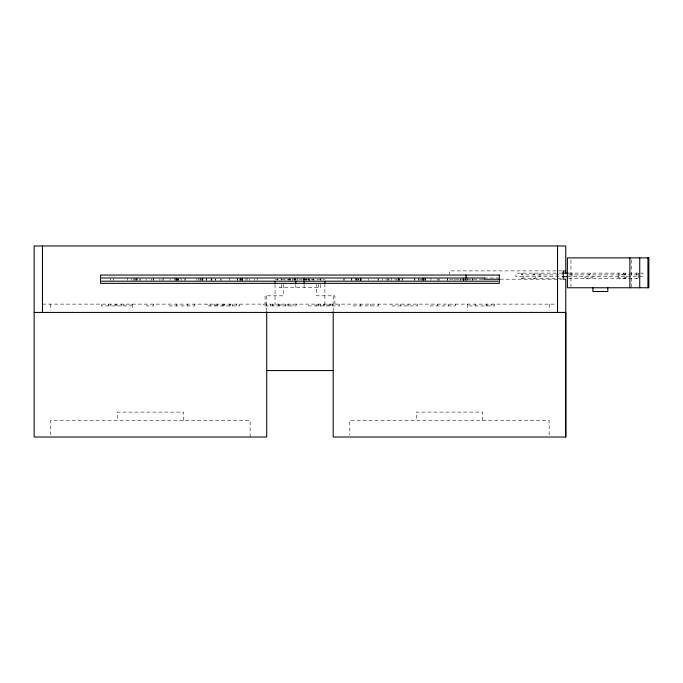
<?xml version="1.0" encoding="UTF-8"?>
<svg xmlns="http://www.w3.org/2000/svg" width="683" height="683" viewBox="0 0 683 683"><rect width="100%" height="100%" fill="white"/><g stroke="black" fill="none" stroke-linecap="round" stroke-linejoin="round"><path stroke-width="0.51" stroke-dasharray="3.42 2.56" d="M590.624 273.115C590.547 275.437 586.552 275.437 586.475 273.115M623.784 273.115C623.707 275.437 619.712 275.437 619.643 273.115M523.588 276.666L523.511 276.905A5.353 2.262 -90 0 1 520.309 276.905L520.233 276.666M535.592 276.666L535.515 276.905A5.353 2.262 -90 0 1 532.313 276.905L532.236 276.666M626.567 276.666L626.49 276.905A5.353 2.262 -90 0 1 623.289 276.905L623.212 276.666M638.579 276.666L638.503 276.905A5.353 2.262 -90 0 1 635.301 276.905L635.224 276.666M593.185 276.666C590.727 279.04 586.373 279.04 583.914 276.666M626.345 276.666C623.895 279.04 619.532 279.04 617.073 276.666M562.143 270.895L449.474 270.895L449.474 274.011M562.271 273.115L515.904 273.115L515.904 276.666L562.211 276.666M568.93 273.115L642.899 273.115L642.899 276.666L568.179 276.666M521.155 273.115A1.776 0.751 -90 0 0 521.906 274.89L562.254 274.89M568.623 274.89L636.898 274.89A1.776 0.751 -90 0 0 637.649 273.115M484.085 277.99L498.18 277.99M521.906 278.468L562.254 278.468M568.623 278.468L636.898 278.468M275.036 279.202L324.877 279.202M449.474 279.202L483.735 279.202M500.016 279.202L562.135 279.202M42.457 304.123L556.432 304.123M638.289 273.115L638.289 276.666M631.237 259.924L631.237 286.74M618.892 273.115L618.892 276.666M571.97 273.115L571.97 276.666M570.971 259.924L570.971 286.74M549.234 304.123L549.234 310.355M549.149 434.951L549.149 420.412L349.79 420.412L349.79 434.951M539.92 273.115L539.92 276.666M494.372 304.123L494.372 305.933L467.932 305.933L467.932 304.123M491.145 304.123L491.145 305.933M486.979 304.123L486.979 305.933M486.484 304.123L486.484 305.933M482.693 420.412L482.693 412.105L416.246 412.105L416.246 420.412M475.189 304.123L475.189 305.933M472.645 278.792L472.645 280.389M472.175 277.99L472.175 280.389M467.642 277.99L467.642 280.389M467.607 304.123L467.607 310.355M466.318 278.792L466.318 280.389M465.686 278.792L465.686 280.389M465.371 278.792L465.371 280.389M463.868 277.99L463.868 280.389M463.706 277.99L463.706 280.389M463.245 278.792L463.245 280.389M463.083 277.99L463.083 280.389M460.257 278.792L460.257 280.389M460.086 278.792L460.086 280.389M455.399 304.123L455.399 305.933L430.102 305.933L430.102 304.123M454.349 278.792L454.349 280.389M448.697 304.123L448.697 305.933M447.596 277.99L447.459 280.389M447.322 278.792L447.322 280.389M439.041 278.792L439.041 280.389M438.913 278.792L438.913 280.389M437.504 278.792L437.504 280.389M437.197 304.123L437.197 305.933M430.973 277.99L430.973 280.389M425.475 278.792L425.475 280.389M425.321 277.99L425.321 280.389M424.843 277.99L424.843 280.389M423.878 278.792L423.878 280.389M423.46 278.792L423.46 280.389M423.272 277.99L423.272 280.389M422.973 277.99L422.973 280.389M422.666 277.99L422.666 280.389M421.326 278.792L421.326 280.389M420.19 278.792L420.19 280.389M418.986 277.99L418.986 280.389M418.517 278.792L418.517 280.389M417.518 304.123L417.518 305.933L391.077 305.933L391.077 304.123M414.905 277.99L414.905 280.389M414.718 278.792L414.718 280.389M408.067 304.123L408.067 305.933M402.244 277.99L402.244 280.389M402.099 278.792L402.099 280.389M400.545 304.123L400.545 305.933M399.256 278.792L399.256 280.389M399.103 277.99L399.103 280.389M398.633 277.99L398.633 280.389M398.479 277.99L398.479 280.389M397.993 277.99L397.993 280.389M396.26 278.792L396.26 280.389M395.098 278.792L395.098 280.389M391.726 277.99L391.726 280.389M388.977 278.792L388.977 280.389M388.268 278.792L388.268 280.389M387.27 277.99L387.27 280.389M386.074 278.792L386.074 280.389M382.736 278.792L382.736 280.389M378.484 304.123L378.484 305.933L352.283 305.933L352.283 304.123M378.194 278.792L378.194 280.389M378.075 277.99L378.075 280.389M370.519 304.123L370.519 305.933M368.718 278.792L368.718 280.389M361.094 277.99L361.085 280.389M360.931 278.792L360.931 280.389M360.744 277.99L360.744 280.389M360.581 278.792L360.581 280.389M360.402 304.123L360.402 305.933M360.197 278.792L360.197 280.389M358.814 278.792L358.814 280.389L358.746 277.99M357.679 277.99L357.679 280.389M356.33 277.99L356.33 280.389M356.108 278.792L356.108 280.389M355.766 277.99L355.766 280.389M351.856 278.792L351.856 280.389M351.463 277.99L351.463 280.389M344.181 277.99L344.181 280.389M343.788 278.792L343.788 280.389M339.588 304.123L339.588 305.933L308.699 305.933L308.699 304.123M334.901 304.123L334.901 295.816L316.571 295.816L316.571 284.393M333.184 295.816L333.184 310.56M332.211 304.123L332.211 305.933M330.282 304.123L330.282 305.933M329.735 304.123L329.735 305.933M328.028 304.123L328.028 305.933M324.877 283.351L324.877 304.123M324.698 304.123L324.698 305.933M323.631 304.123L323.631 305.933M320.967 277.99L320.967 280.389M320.72 284.393L320.72 287.509L279.193 287.509L279.193 284.393M320.634 278.792L320.634 280.389M320.182 304.123L320.182 305.933M318.645 284.393L318.645 287.509M318.551 304.123L318.551 305.933M317.988 304.123L317.988 305.933M316.118 304.123L316.118 305.933M313.292 278.792L313.292 280.389M312.959 278.792L312.959 280.389M309.57 278.792L309.57 281.191M309.04 278.792L309.04 280.389M308.656 277.99L308.656 280.389M306.086 278.792L306.086 280.389M306.001 278.792L306.001 280.389M304.217 277.99L304.217 280.389M304.063 277.99L304.063 280.389M304.106 284.393L304.106 287.509M303.841 278.792L303.841 280.389M303.687 277.99L303.687 280.389M297.472 277.99L297.344 280.389M296.149 304.123L296.149 305.933L263.322 305.933L263.322 304.123M295.799 284.393L295.799 287.509M295.679 277.99L295.679 280.389M294.552 278.792L294.552 280.389M292.998 304.123L292.998 305.933M292.418 278.792L292.418 280.389M290.343 278.792L290.343 280.389M289.831 277.99L289.831 280.389M288.832 304.123L288.832 305.933M288.781 278.792L288.781 280.389M287.091 304.123L287.091 305.933M285.588 304.123L285.588 305.933M284.965 278.792L284.965 280.389M283.343 284.393L283.343 295.816L265.064 295.816L265.064 304.123M281.268 284.393L281.268 287.509M281.165 277.99L281.165 280.389M280.952 304.123L280.952 305.933M279.714 304.123L279.714 305.933M278.553 304.123L278.553 305.933M277.23 278.792L277.23 280.389M275.036 284.393L275.036 304.123M273.883 304.123L273.883 305.933M272.372 304.123L272.372 305.933M270.622 304.123L270.622 305.933M266.729 295.816L266.729 310.56M266.438 304.123L266.438 305.933M257.175 277.99L257.175 280.389M254.793 278.792L254.793 280.389M250.115 437.026L250.115 420.412L50.764 420.412L50.764 434.951M249.568 278.792L249.568 280.389M247.067 277.99L247.067 280.389M245.931 278.792L245.931 280.389M242.567 277.99L242.567 280.389M242.277 277.99L242.277 280.389M242.2 277.99L242.2 280.389M241.176 278.792L241.176 280.389M241.005 278.792L241.005 280.389M240.886 277.99L240.877 280.389M240.16 277.99L240.16 280.389M239.861 278.792L239.861 280.389M239.793 304.123L239.793 305.933L206.975 305.933L206.975 304.123M237.471 278.792L237.471 280.389M237.3 277.99L237.3 280.389M236.642 304.123L236.642 305.933M232.459 304.123L232.459 305.933M230.717 304.123L230.717 305.933M229.701 277.99L229.701 280.389M229.232 304.123L229.232 305.933M224.57 304.123L224.57 305.933M223.358 304.123L223.358 305.933M222.171 304.123L222.171 305.933M221.138 278.792L221.138 280.389M220.302 278.792L220.302 280.389M217.527 304.123L217.527 305.933M215.99 304.123L215.99 305.933M215.7 278.792L215.7 280.389M215.444 278.792L215.444 280.389M214.223 304.123L214.223 305.933M211.986 278.792L211.986 280.389M211.662 277.99L211.662 280.389M211.013 278.792L211.013 280.389M210.082 304.123L210.082 305.933M206.693 278.792L206.693 280.389M206.445 277.99L206.445 280.389M202.979 277.99L202.979 280.389M202.663 278.792L202.663 280.389M202.194 277.99L202.194 280.389M201.536 278.792L201.536 280.389M200.606 277.99L200.606 280.389M200.008 277.99L200.008 280.389M198.659 277.99L198.659 280.389M196.909 278.792L196.909 280.389M194.356 304.123L194.433 305.933L169.136 305.933L169.136 304.123M187.74 304.123L187.74 305.933M185.469 277.99L185.469 280.389M184.777 278.792L184.777 280.389M183.667 420.412L183.667 412.105L117.211 412.105L117.211 420.412M181.157 277.99L181.157 280.389M178.519 277.99L178.519 280.389M178.246 278.792L178.246 280.389M177.512 278.792L177.512 280.389M177.221 278.792L177.221 280.389M176.871 278.792L176.871 280.389M176.265 277.99L176.265 280.389M176.112 277.99L176.112 280.389M176.24 304.123L176.24 305.933M175.83 277.99L175.83 280.389M174.746 277.99L174.746 280.389M170.058 278.792L170.058 280.389M163.604 277.99L163.604 280.389M162.093 278.792L162.093 280.389M159.89 278.792L159.89 280.389M153.504 277.99L153.504 280.389M153.453 304.123L153.453 305.933L146.794 305.933L146.794 304.123M153.103 278.792L153.103 280.389M151.378 278.792L151.378 280.389M146.145 278.792L146.145 280.389M140.314 278.792L140.314 280.389M139.247 278.792L139.247 280.389M137.437 278.792L137.437 280.389M136.771 277.99L136.771 280.389M136.148 277.99L136.148 280.389M135.55 278.792L135.55 280.389M134.175 277.99L134.175 280.389M133.902 278.792L133.902 280.389M132.306 304.123L132.306 310.355M131.819 278.792L131.819 280.389M131.093 304.123L131.093 305.933L101.306 305.933L101.306 304.123M127.49 277.99L127.49 280.389M123.956 304.123L123.956 305.933M121.6 304.123L121.6 305.933M116.716 304.123L116.716 305.933M115.683 304.123L115.683 305.933M113.293 278.792L113.293 280.389M110.8 304.123L110.8 305.933M110.748 278.792L110.748 280.389M108.443 304.123L108.443 305.933M50.764 304.123L50.764 310.355M625.645 273.115A1.776 0.751 -90 0 1 624.894 274.89A1.776 0.751 -90 0 1 624.142 273.115M636.898 274.89A1.776 0.751 -90 0 1 636.146 273.115M534.661 273.115A1.776 0.751 -90 0 1 533.91 274.89A1.776 0.751 -90 0 1 533.167 273.115M522.657 273.115A1.776 0.751 -90 0 1 521.906 274.89M294.783 280.389L294.783 277.99L294.732 280.389"/><path stroke-width="1.02" d="M565.763 270.895L563.202 270.895L563.202 279.202L565.763 279.202L565.763 437.026L333.184 437.026L333.184 311.61M562.621 273.115L568.316 273.115M562.621 276.666L568.008 276.666M101.613 277.99L484.81 277.99M483.735 279.202L499.307 279.202M101.613 281.191L498.18 281.191M34.15 312.43L565.763 312.43L565.763 437.026M266.729 370.57L333.184 370.57M647.928 257.867L647.928 287.765M639.74 257.867L639.74 287.765M629.871 257.867L629.871 287.765M607.802 287.765L607.802 291.504L592.895 291.504L592.895 287.765M565.763 273.746L565.763 245.974L34.15 245.974L34.15 437.026L266.729 437.026L266.729 311.61M557.541 245.974L557.541 312.43M466.088 275.053L466.088 278.16M324.877 281.276L324.877 283.351M304.106 281.276L304.106 283.351M295.799 281.276L295.799 283.351M275.036 281.276L275.036 283.351M42.457 245.974L42.457 312.43M648.85 257.867L567.385 257.867L567.385 287.765L648.85 287.765L648.85 257.867M499.307 275.053L100.597 275.053L100.597 283.351L499.307 283.351L499.307 275.053"/></g></svg>
